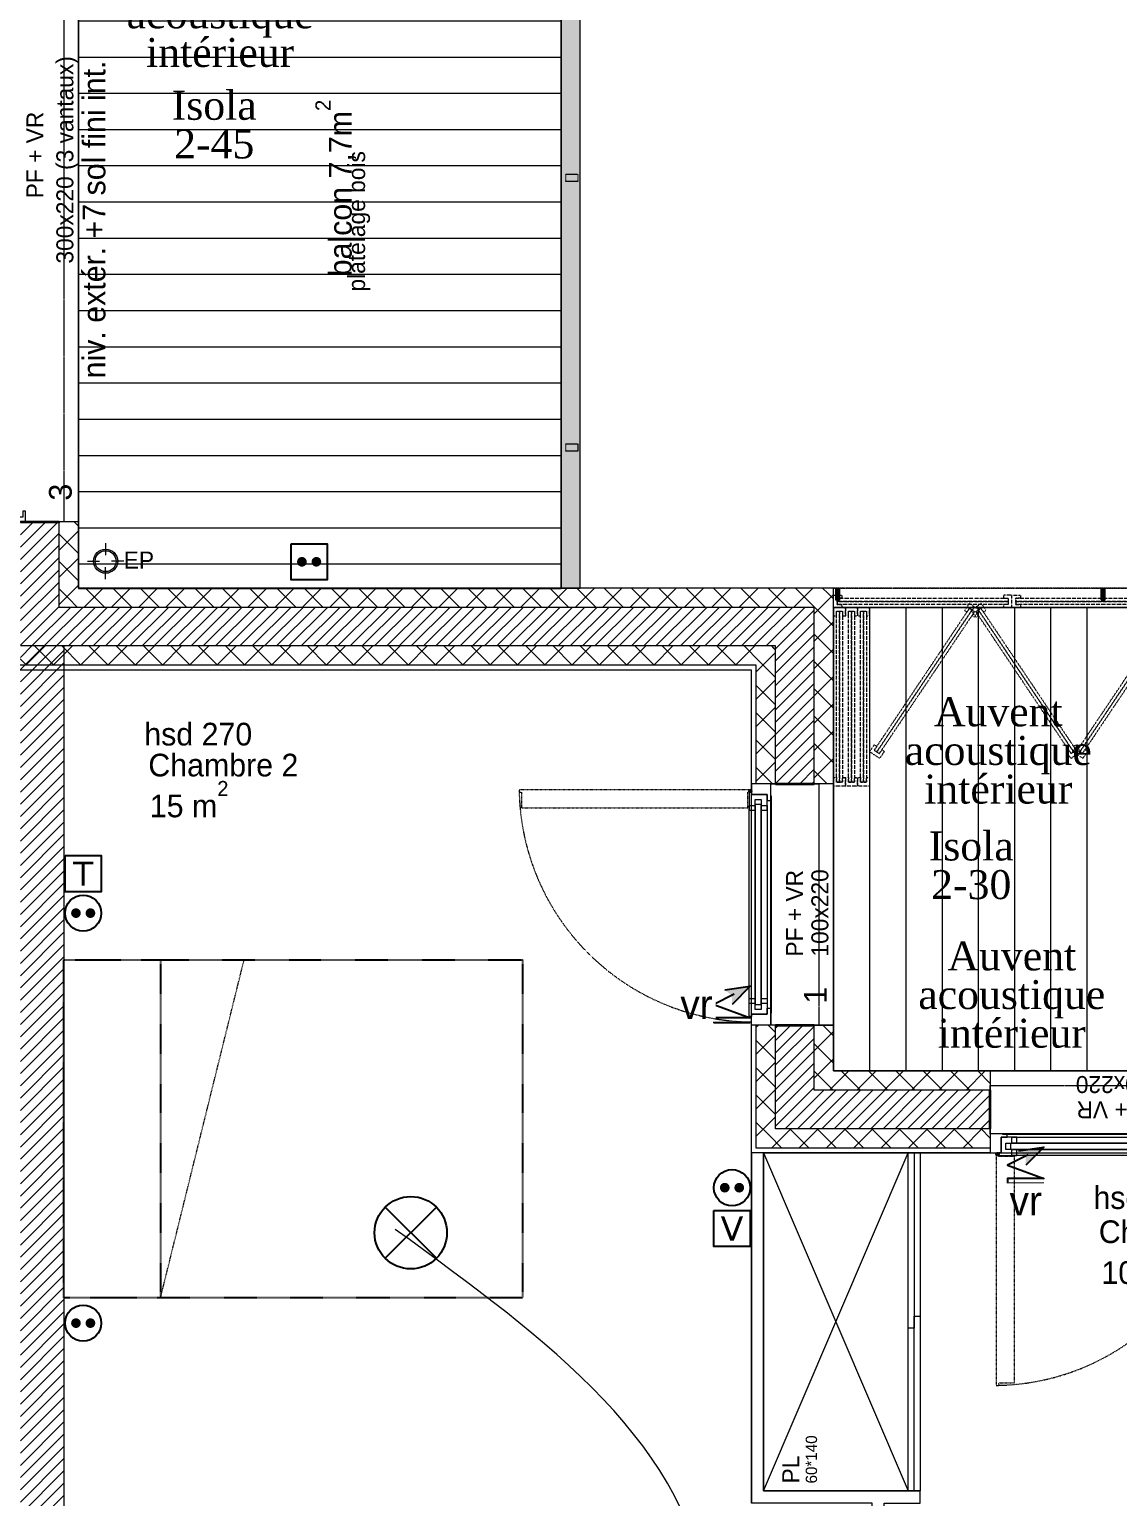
# Model space of a CAD drawing. Header units: centimetres. Extents: x 1724 to 19617, y -6503 to 8072.
# Drawn here: x 5189 to 5640, y 4738 to 5346 of the extents above; entities that cross this region are included whole.
import ezdxf

# ---------------------------------------------------------------- set-up
doc = ezdxf.new("R2010")
doc.units = ezdxf.units.CM
for name, pattern in [('ACAD_ISO03W100', [0.295276, 0.11811, -0.177165]), ('INTERROMPU2', [0.75, 0.5, -0.25]), ('Style de ligne -1', [0.41664, 0.20828, -0.20836]), ('Style de ligne -11', [0.347222, 0.20828, -0.138942]), ('Style de ligne -12', [0.328084, 0.109361, -0.218723]), ('Style de ligne -13', [0.147638, 0.098425, -0.049213]), ('Style de ligne -14', [0.147638, 0.098425, -0.049213]), ('Style de ligne -17', [0.347222, 0.20828, -0.138942]), ('Style de ligne -18', [0.164042, 0.054681, -0.109361]), ('Style de ligne -5', [0.20828, 0.069425, -0.138855]), ('VW-01', [0.41656, 0.20828, -0.20828])]:
    doc.linetypes.add(name, pattern=pattern)
doc.layers.add('B BATI-lumon', color=252, linetype='Continuous', lineweight=20)
doc.layers.add('B GÈnÈral', color=7, linetype='Continuous', lineweight=5)
for name, color, linetype in [('B Faux plafonds', 252, 'Continuous'), ('B Général', 252, 'Continuous'), ('C ANNOTATIONS-prestations', 252, 'Continuous'), ('C ANNOTATIONS-texte', 252, 'Continuous'), ('C ANNOTATIONS-texte surfaces', 252, 'Continuous'), ('D SURFACES-shab', 252, 'Continuous'), ('prlm-ELEC-CFA', 10, 'Continuous'), ('prlm-ELEC-CFO', 1, 'Continuous'), ('prlm-VMC', 93, 'Continuous')]:
    doc.layers.add(name, color=color, linetype=linetype)
doc.styles.add('Eurostile', font='Eurosti.TTF')
doc.styles.add('Eurostile (bold)', font='Eurostib.TTF')
doc.styles.add('prlm-elec-cfo', font='comic.ttf', dxfattribs={"height": 12})
doc.styles.add('prlm-vmc', font='pala.ttf', dxfattribs={"height": 14})
doc.styles.get("Standard").update_dxf_attribs({"font": 'isocp.shx', "height": 15})
pattern_1 = [(225, (0.046, -2.938), (5.656854, -5.656854), []), (315, (0.046, -2.938), (-5.656854, -5.656854), [])]
pattern_2 = [(45, (0.0456, -2.938), (2.4253472, -2.6458333), [])]
pattern_3 = [(135, (0.046, -2.938), (-5.656854, -5.656854), []), (225, (0.046, -2.938), (-5.656854, 5.656854), [])]

# ---------------------------------------------------------------- blocks, each defined once
blk = doc.blocks.new('xi.PC-EXT')
at = {"layer": 'prlm-ELEC-CFO', "color": 0, "linetype": 'ByBlock', "lineweight": -2, "flags": 128}
blk.add_lwpolyline([(-7.5, 7.5), (7.5, 7.5), (7.5, -7.5), (-7.5, -7.5)], close=True, dxfattribs=at)
at = {"layer": 'prlm-ELEC-CFO', "color": 0, "linetype": 'ByBlock', "lineweight": 5, "const_width": 2}
for points in [[(-4, 0, 1), (-2, 0, 1)], [(2, 0, 1), (4, 0, 1)]]:
    blk.add_lwpolyline(points, format="xyb", close=True, dxfattribs=at)
blk = doc.blocks.new('xi.VR')
at = {"layer": 'prlm-ELEC-CFO', "lineweight": 5}
blk.add_hatch(color=0, dxfattribs=at).paths.add_polyline_path([(-3, 6), (-0.1, 3.7), (0, 0), (7.5, 7.5)])
at = {"layer": 'prlm-ELEC-CFO', "color": 0}
for points in [[(-3, 6), (7.5, 7.5), (0, 0)], [(0.95, 4.23), (-7.5, 0), (7.5, -5.5), (-7.5, -5.5), (-7.5, -7.5), (7.5, -7.5)]]:
    blk.add_lwpolyline(points, dxfattribs=at)
blk = doc.blocks.new('xi.PTCE')
at = {"layer": 'prlm-ELEC-CFO', "color": 0}
for points in [[(-10.61, 10.61), (10.61, -10.61)], [(10.61, 10.61), (-10.61, -10.61)]]:
    blk.add_lwpolyline(points, dxfattribs=at)
at = {"layer": 'prlm-ELEC-CFO', "color": 0, "linetype": 'ByBlock'}
blk.add_circle((0, 0), 15, dxfattribs=at)
blk = doc.blocks.new('xi.PC')
at = {"color": 0, "lineweight": 5}
blk.add_wipeout([(-7.5, -7.5), (7.5, -7.5), (7.5, 7.5), (-7.5, 7.5)], dxfattribs=at).dxf.layer = 'prlm-ELEC-CFO'
at = {"layer": 'prlm-ELEC-CFO', "color": 0, "linetype": 'ByBlock', "lineweight": 5, "const_width": 2}
for points in [[(-4, 0, 1), (-2, 0, 1)], [(2, 0, 1), (4, 0, 1)]]:
    blk.add_lwpolyline(points, format="xyb", close=True, dxfattribs=at)
at = {"layer": 'prlm-ELEC-CFO', "color": 0, "linetype": 'ByBlock', "lineweight": -2}
blk.add_circle((0, 0), 7.5, dxfattribs=at)
blk = doc.blocks.new('xi.TEL')
at = {"layer": 'prlm-ELEC-CFA', "color": 0, "linetype": 'ByBlock', "lineweight": -2, "flags": 128}
blk.add_lwpolyline([(-7.5, 7.5), (7.5, 7.5), (7.5, -7.5), (-7.5, -7.5)], close=True, dxfattribs=at)
at = {"layer": 'prlm-ELEC-CFA', "color": 0, "linetype": 'ByBlock', "insert": (0, 0), "char_height": 10, "width": 11.36, "attachment_point": 5}
blk.add_mtext('{\\fVerdana|b0|i0|c0|p34;T}', dxfattribs=at)
blk = doc.blocks.new('xi.TV')
at = {"layer": 'prlm-ELEC-CFA', "color": 0, "linetype": 'ByBlock', "lineweight": -2, "flags": 128}
blk.add_lwpolyline([(-7.5, 7.5), (7.5, 7.5), (7.5, -7.5), (-7.5, -7.5)], close=True, dxfattribs=at)
at = {"layer": 'prlm-ELEC-CFA', "color": 0, "linetype": 'ByBlock', "insert": (0, 0), "char_height": 10, "width": 11.36, "attachment_point": 5}
blk.add_mtext('{\\fVerdana|b0|i0|c0|p34;V}', dxfattribs=at)
blk = doc.blocks.new('Groupe-36-1')
at = {"layer": 'B Général', "color": 7, "linetype": 'Continuous', "lineweight": 5}
for p, q in [((5209.04, 5487.38), (5409.04, 5487.38)), ((5209.04, 5472.38), (5409.04, 5472.38)), ((5209.04, 5457.38), (5409.04, 5457.38)), ((5209.04, 5442.38), (5409.04, 5442.38)), ((5209.04, 5427.38), (5409.04, 5427.38)), ((5209.04, 5412.38), (5409.04, 5412.38)), ((5209.04, 5397.38), (5409.04, 5397.38)), ((5209.04, 5382.38), (5409.04, 5382.38)), ((5209.04, 5367.38), (5409.04, 5367.38)), ((5209.04, 5352.38), (5409.04, 5352.38)), ((5209.04, 5337.38), (5409.04, 5337.38)), ((5209.04, 5322.38), (5409.04, 5322.38)), ((5209.04, 5307.38), (5409.04, 5307.38)), ((5209.04, 5292.38), (5409.04, 5292.38)), ((5209.04, 5277.38), (5409.04, 5277.38)), ((5209.04, 5262.38), (5409.04, 5262.38)), ((5209.04, 5247.38), (5409.04, 5247.38)), ((5209.04, 5232.38), (5409.04, 5232.38)), ((5209.04, 5217.38), (5409.04, 5217.38)), ((5209.04, 5202.38), (5409.04, 5202.38)), ((5209.04, 5187.38), (5409.04, 5187.38)), ((5209.04, 5172.38), (5409.04, 5172.38)), ((5209.04, 5157.38), (5409.04, 5157.38)), ((5209.04, 5142.38), (5409.04, 5142.38)), ((5209.04, 5127.38), (5409.04, 5127.38))]:
    blk.add_line(p, q, dxfattribs=at)
blk = doc.blocks.new('Groupe-37-1')
at = {"layer": 'B GÈnÈral', "linetype": 'Continuous', "lineweight": 0, "true_color": 0xbbbbbb}
blk.add_hatch(color=9, dxfattribs=at).paths.add_polyline_path([(5417.04, 5117.41), (5417.04, 5512.38), (5209.04, 5512.38), (5209.04, 5504.38), (5409.04, 5504.38), (5409.04, 5117.41)])
at = {"layer": 'B Général', "color": 7, "linetype": 'Continuous', "lineweight": 5, "flags": 128}
for points in [[(5417.04, 5117.41), (5417.04, 5512.38), (5209.04, 5512.38), (5209.04, 5504.38), (5409.04, 5504.38), (5409.04, 5117.41)], [(5209.04, 5504.38), (5409.04, 5504.38), (5409.04, 5117.41), (5209.04, 5117.41)]]:
    blk.add_lwpolyline(points, close=True, dxfattribs=at)
at = {"layer": 'C ANNOTATIONS-prestations', "color": 7, "linetype": 'Style de ligne -1', "lineweight": 5, "flags": 128}
for points in [[(5310.39, 5509.38), (5310.39, 5504.38), (5307.39, 5504.38), (5307.39, 5509.38)], [(5411.04, 5400.63), (5416.04, 5400.63), (5416.04, 5397.63), (5411.04, 5397.63)], [(5411.04, 5288.88), (5416.04, 5288.88), (5416.04, 5285.88), (5411.04, 5285.88)], [(5411.04, 5177.13), (5416.04, 5177.13), (5416.04, 5174.13), (5411.04, 5174.13)]]:
    blk.add_lwpolyline(points, close=True, dxfattribs=at)
at = {"layer": 'B Général', "color": 7}
blk.add_blockref('Groupe-36-1', (0, 0), dxfattribs=at)
at = {"layer": 'B Général', "color": 7, "insert": (5210.79, 5204.25), "char_height": 9.3982, "attachment_point": 1, "rotation": 90, "line_spacing_factor": 0.895453, "style": 'Eurostile'}
blk.add_mtext('niv. extér. +7 sol fini int.', dxfattribs=at)
at = {"layer": 'C ANNOTATIONS-prestations', "color": 7, "char_height": 7.0487, "attachment_point": 1, "rotation": 90, "line_spacing_factor": 0.895453, "style": 'Eurostile'}
for s, insert in [('garde-corps vitré', (5385.51, 5407.36)), ('main courante', (5396.09, 5418.36)), ('platelage bois', (5320.77, 5240.22))]:
    blk.add_mtext(s, dxfattribs=dict(at, insert=insert))
at = {"layer": 'C ANNOTATIONS-prestations', "insert": (5307.24, 5321.99), "char_height": 9.3982, "attachment_point": 3, "rotation": 90, "line_spacing_factor": 0.895453, "style": 'Eurostile'}
blk.add_mtext('balcon 7,7m{\\H0.6667x;\\S2 ^ ;}', dxfattribs=at)
blk = doc.blocks.new('Groupe-38-1')
at = {"layer": 'B Général', "color": 7, "linetype": 'Continuous', "lineweight": 5}
for p, q in [((5536.96, 5109.39), (5536.96, 4917.39)), ((5551.96, 5109.39), (5551.96, 4917.39)), ((5566.96, 5109.39), (5566.96, 4917.39)), ((5581.96, 5109.39), (5581.96, 4917.39)), ((5596.96, 5109.39), (5596.96, 4917.39)), ((5611.96, 5109.39), (5611.96, 4917.39)), ((5626.96, 5109.39), (5626.96, 4917.39))]:
    blk.add_line(p, q, dxfattribs=at)
at = {"layer": 'B Général', "color": 7, "linetype": 'Continuous', "lineweight": 5, "flags": 128}
blk.add_lwpolyline([(5521.96, 5109.39), (6191.89, 5109.39), (6191.89, 4917.39), (5521.96, 4917.39)], close=True, dxfattribs=at)
blk = doc.blocks.new('PF 100.220 + VR')
at = {"layer": 'B Général', "color": 7, "linetype": 'Continuous', "lineweight": 13}
for p, q in [((-50, 7), (-50, 17)), ((50, 7), (50, 17))]:
    blk.add_line(p, q, dxfattribs=at)
at = {"layer": 'B Général', "color": 7, "linetype": 'Continuous', "lineweight": 35}
for p, q in [((-50, 7), (-50, -9)), ((50, 7), (50, -9))]:
    blk.add_line(p, q, dxfattribs=at)
at = {"layer": 'B Général'}
blk.add_line((45, 9), (-45, 9), dxfattribs=at)
at = {"layer": 'B Général', "color": 7, "linetype": 'Style de ligne -14', "lineweight": 5, "flags": 128}
blk.add_lwpolyline([(47.5, 113.27), (46.5, 113.27), (46.5, 112.27), (40, 112.27), (40, 18.5), (46.5, 18.5), (46.5, 17.5), (47.5, 17.5)], close=True, dxfattribs=at)
at = {"layer": 'B Général', "lineweight": 5, "flags": 128}
for points in [[(-43, 10.5), (-43, 9), (-50, 9), (-50, 17), (-45.5, 17), (-45.5, 10.5)], [(-43.5, 15.5), (43.5, 15.5), (43.5, 13), (-43.5, 13)], [(-41, 18), (41, 18), (41, 15.5), (-41, 15.5)], [(-41, 13), (41, 13), (41, 10.5), (-41, 10.5)], [(43, 10.5), (43, 9), (50, 9), (50, 17), (45.5, 17), (45.5, 10.5)]]:
    blk.add_lwpolyline(points, close=True, dxfattribs=at)
at = {"layer": 'B Général', "color": 7, "linetype": 'Continuous', "lineweight": 5, "flags": 128}
for points in [[(-39, 15.5), (-41.5, 15.5), (-41.5, 13), (-39, 13), (-39, 10.5), (-45.5, 10.5), (-45.5, 17), (-46.5, 17), (-46.5, 18), (-39, 18)], [(39, 15.5), (41.5, 15.5), (41.5, 13), (39, 13), (39, 10.5), (45.5, 10.5), (45.5, 17), (46.5, 17), (46.5, 18), (39, 18)]]:
    blk.add_lwpolyline(points, close=True, dxfattribs=at)
at = {"layer": 'B Général', "color": 7, "linetype": 'Style de ligne -17', "lineweight": 5, "flags": 128}
blk.add_lwpolyline([(-50, 9), (50, 9), (50, -11), (-50, -11)], close=True, dxfattribs=at)
at = {"layer": 'B Général', "lineweight": 13, "flags": 128}
blk.add_lwpolyline([(-50, -9), (-50, -17), (50, -17), (50, -9)], dxfattribs=at)
at = {"layer": 'B Général'}
blk.add_circle((47, 17.5), 0.5, dxfattribs=at)
at = {"layer": 'B Général', "color": 7, "linetype": 'Style de ligne -18', "lineweight": 5}
blk.add_arc((48.78, 15.78), 97.5, 90.89734, 179.2823, dxfattribs=at)
at = {"layer": 'B Général', "insert": (-21.61, 2.64), "char_height": 7.049, "attachment_point": 1, "rotation": 360, "line_spacing_factor": 0.895453, "style": 'Eurostile'}
blk.add_mtext('PF + VR', dxfattribs=at)
at = {"layer": 'C ANNOTATIONS-prestations', "attachment_point": 1, "rotation": 360, "line_spacing_factor": 0.895453}
for s, insert, char_height, style in [('1', (-41.14, -4.78), 9.4, 'Eurostile (bold)'), ('100x220', (-21.61, -7.84), 7.049, 'Eurostile')]:
    blk.add_mtext(s, dxfattribs=dict(at, insert=insert, char_height=char_height, style=style))
blk = doc.blocks.new('PF 300.220 + VR (3 vantaux)')
at = {"layer": 'B Général', "color": 7, "linetype": 'Continuous', "lineweight": 13}
for p, q in [((-150, 7), (-150, 17)), ((150, 7), (150, 17))]:
    blk.add_line(p, q, dxfattribs=at)
at = {"layer": 'B Général', "color": 7, "linetype": 'Continuous', "lineweight": 35}
for p, q in [((-150, 7), (-150, -9)), ((150, 7), (150, -9))]:
    blk.add_line(p, q, dxfattribs=at)
at = {"layer": 'B Général'}
blk.add_line((-143, 9), (47, 9), dxfattribs=at)
at = {"layer": 'B Général', "color": 7, "linetype": 'Style de ligne -13', "lineweight": 5, "flags": 128}
for points in [[(-147.5, 117), (-146.5, 117), (-146.5, 116), (-140, 116), (-140, 18.5), (-146.5, 18.5), (-146.5, 17.5), (-147.5, 17.5)], [(51.5, 115), (50.5, 115), (50.5, 116), (44, 116), (44, 18.5), (50.5, 18.5), (50.5, 17.5), (51.5, 17.5)]]:
    blk.add_lwpolyline(points, close=True, dxfattribs=at)
at = {"layer": 'B Général', "lineweight": 5, "flags": 128}
for points in [[(-143, 10.5), (-143, 9), (-150, 9), (-150, 17), (-145.5, 17), (-145.5, 10.5)], [(-54.5, 18), (-139, 18), (-139, 15.5), (-54.5, 15.5)], [(-54.5, 13), (-139, 13), (-139, 10.5), (-54.5, 10.5)], [(-41.5, 18), (43, 18), (43, 15.5), (-41.5, 15.5)], [(-41.5, 13), (43, 13), (43, 10.5), (-41.5, 10.5)], [(56.5, 17), (56.5, 14.25), (54, 14.25), (54, 11.75), (56.5, 11.75), (56.5, 9), (47, 9), (47, 10.5), (49.5, 10.5), (49.5, 17)], [(145.5, 14.25), (54, 14.25), (54, 11.75), (145.5, 11.75)], [(143, 17), (56.5, 17), (56.5, 14.25), (143, 14.25)], [(145.5, 14.25), (143, 14.25), (143, 17), (150, 17), (150, 9), (143, 9), (143, 11.75), (145.5, 11.75)], [(-150, 9), (-150, 5), (-145.5, 5), (-145.5, 6), (-148, 6), (-148, 8), (-145.5, 8), (-145.5, 9)], [(143, 11.75), (56.5, 11.75), (56.5, 9), (143, 9)], [(150, 9), (150, 5), (145.5, 5), (145.5, 6), (148, 6), (148, 8), (145.5, 8), (145.5, 9)]]:
    blk.add_lwpolyline(points, close=True, dxfattribs=at)
at = {"layer": 'B Général', "color": 7, "linetype": 'Continuous', "lineweight": 5, "flags": 128}
for points in [[(-139, 15.5), (-141.5, 15.5), (-141.5, 13), (-139, 13), (-139, 10.5), (-145.5, 10.5), (-145.5, 17), (-146.5, 17), (-146.5, 18), (-139, 18)], [(-54.5, 15.5), (-52, 15.5), (-52, 13), (-54.5, 13), (-54.5, 10.5), (-48, 10.5), (-48, 17), (-47, 17), (-47, 18), (-54.5, 18)], [(-41.5, 15.5), (-44, 15.5), (-44, 13), (-41.5, 13), (-41.5, 10.5), (-48, 10.5), (-48, 17), (-47, 17), (-47, 18), (-41.5, 18)], [(43, 15.5), (45.5, 15.5), (45.5, 13), (43, 13), (43, 10.5), (49.5, 10.5), (49.5, 17), (50.5, 17), (50.5, 18), (43, 18)]]:
    blk.add_lwpolyline(points, close=True, dxfattribs=at)
at = {"layer": 'B Général', "color": 7, "linetype": 'Style de ligne -11', "lineweight": 5, "flags": 128}
blk.add_lwpolyline([(-150, 9), (150, 9), (150, -11), (-150, -11)], close=True, dxfattribs=at)
at = {"layer": 'B Général', "lineweight": 13, "flags": 128}
blk.add_lwpolyline([(150, -9), (150, -17), (-150, -17), (-150, -9)], dxfattribs=at)
at = {"layer": 'B Général'}
for centre in [(-147, 17.5), (51, 17.5)]:
    blk.add_circle(centre, 0.5, dxfattribs=at)
at = {"layer": 'B Général', "color": 7, "linetype": 'Style de ligne -12', "lineweight": 5}
for centre, start, end in [((-147, 17.5), 0.29382, 90.28792), ((51, 17.5), 94.06495, 179.70618)]:
    blk.add_arc(centre, 99, start, end, dxfattribs=at)
at = {"layer": 'B Général', "insert": (2, 4.57), "char_height": 7.049, "attachment_point": 2, "rotation": 360, "line_spacing_factor": 0.895453, "style": 'Eurostile'}
blk.add_mtext('PF + VR', dxfattribs=at)
at = {"layer": 'C ANNOTATIONS-prestations', "rotation": 360, "line_spacing_factor": 0.895453}
for s, insert, char_height, attachment_point, style in [('3', (-141.15, -4.78), 9.4, 1, 'Eurostile (bold)'), ('300x220 (3 vantaux) ', (0, -7.83), 7.0487, 2, 'Eurostile')]:
    blk.add_mtext(s, dxfattribs=dict(at, insert=insert, char_height=char_height, attachment_point=attachment_point, style=style))
blk = doc.blocks.new('EP')
at = {"layer": 'B GÈnÈral', "linetype": 'Continuous', "lineweight": 0}
h = blk.add_hatch(color=7, dxfattribs=at)
edge = h.paths.add_edge_path()
edge.add_arc((0, 0), 5, 0, 180, ccw=False)
edge.add_arc((0, 0), 5, 180, 360, ccw=False)
edge = h.paths.add_edge_path()
edge.add_arc((0, 0), 4.33, 0, 180, ccw=False)
edge.add_arc((0, 0), 4.33, 180, 360, ccw=False)
at = {"layer": 'B Général', "color": 7, "linetype": 'Continuous', "lineweight": 5}
for p, q in [((0, 7.5), (0, 2.5)), ((-7.5, 0), (-2.5, 0)), ((7.5, 0), (2.5, 0)), ((0, -7.5), (0, -2.5))]:
    blk.add_line(p, q, dxfattribs=at)
at = {"layer": 'B Général', "color": 7, "linetype": 'Continuous', "lineweight": 5, "flags": 128}
for points in [[(-5, 0, -1), (5, 0, -1)], [(-4.33, 0, -1), (4.33, 0, -1)]]:
    blk.add_lwpolyline(points, format="xyb", close=True, dxfattribs=at)
at = {"layer": 'C ANNOTATIONS-prestations', "insert": (7.5, 3.98), "char_height": 7.049, "attachment_point": 1, "line_spacing_factor": 0.895453, "style": 'Eurostile'}
blk.add_mtext('EP', dxfattribs=at)
blk = doc.blocks.new('Groupe-105-1')
at = {"layer": 'B BATI-lumon', "linetype": 'ACAD_ISO03W100', "lineweight": 5, "flags": 128}
for points in [[(5521.96, 5114.39), (5525.46, 5114.39), (5525.46, 5113.15), (5523.54, 5113.15), (5523.54, 5110.65), (5525.46, 5110.65), (5525.46, 5109.39), (5521.96, 5109.39), (5521.96, 5113.39), (5521.96, 5113.39)], [(5523.54, 5113.15), (5594.38, 5113.15), (5594.38, 5111.9), (5523.54, 5111.9)], [(5523.54, 5111.9), (5594.38, 5111.9), (5594.38, 5110.65), (5523.54, 5110.65)], [(5595.96, 5114.39), (5592.46, 5114.39), (5592.46, 5113.15), (5594.38, 5113.15), (5594.38, 5110.65), (5592.46, 5110.65), (5592.46, 5109.39), (5595.96, 5109.39), (5595.96, 5113.39), (5595.96, 5113.39)]]:
    blk.add_lwpolyline(points, close=True, dxfattribs=at)
blk = doc.blocks.new('Groupe-106-1')
at = {"layer": 'B BATI-lumon', "linetype": 'ACAD_ISO03W100', "lineweight": 5, "flags": 128}
for points in [[(5595.96, 5114.39), (5599.46, 5114.39), (5599.46, 5113.15), (5597.54, 5113.15), (5597.54, 5110.65), (5599.46, 5110.65), (5599.46, 5109.39), (5595.96, 5109.39), (5595.96, 5113.39), (5595.96, 5113.39)], [(5597.54, 5113.15), (5668.38, 5113.15), (5668.38, 5111.9), (5597.54, 5111.9)], [(5597.54, 5111.9), (5668.38, 5111.9), (5668.38, 5110.65), (5597.54, 5110.65)], [(5669.96, 5114.39), (5666.46, 5114.39), (5666.46, 5113.15), (5668.38, 5113.15), (5668.38, 5110.65), (5666.46, 5110.65), (5666.46, 5109.39), (5669.96, 5109.39), (5669.96, 5113.39), (5669.96, 5113.39)]]:
    blk.add_lwpolyline(points, close=True, dxfattribs=at)
blk = doc.blocks.new('Groupe-115-1')
at = {"layer": 'B BATI-lumon', "linetype": 'ACAD_ISO03W100', "lineweight": 5, "flags": 128}
for points in [[(5521.96, 5109.39), (5521.96, 5105.89), (5523.2, 5105.89), (5523.2, 5107.81), (5525.7, 5107.81), (5525.7, 5105.89), (5526.96, 5105.89), (5526.96, 5109.39), (5522.96, 5109.39), (5522.96, 5109.39)], [(5523.2, 5036.97), (5523.2, 5107.81), (5524.45, 5107.81), (5524.45, 5036.97)], [(5524.45, 5036.97), (5524.45, 5107.81), (5525.7, 5107.81), (5525.7, 5036.97)], [(5521.96, 5035.39), (5521.96, 5038.89), (5523.2, 5038.89), (5523.2, 5036.97), (5525.7, 5036.97), (5525.7, 5038.89), (5526.96, 5038.89), (5526.96, 5035.39), (5522.96, 5035.39), (5522.96, 5035.39)]]:
    blk.add_lwpolyline(points, close=True, dxfattribs=at)
blk = doc.blocks.new('Groupe-116-1')
at = {"layer": 'B BATI-lumon', "linetype": 'ACAD_ISO03W100', "lineweight": 5, "flags": 128}
for points in [[(5526.96, 5109.39), (5526.96, 5105.89), (5528.2, 5105.89), (5528.2, 5107.81), (5530.7, 5107.81), (5530.7, 5105.89), (5531.96, 5105.89), (5531.96, 5109.39), (5527.96, 5109.39), (5527.96, 5109.39)], [(5528.2, 5036.97), (5528.2, 5107.81), (5529.45, 5107.81), (5529.45, 5036.97)], [(5529.45, 5036.97), (5529.45, 5107.81), (5530.7, 5107.81), (5530.7, 5036.97)], [(5526.96, 5035.39), (5526.96, 5038.89), (5528.2, 5038.89), (5528.2, 5036.97), (5530.7, 5036.97), (5530.7, 5038.89), (5531.96, 5038.89), (5531.96, 5035.39), (5527.96, 5035.39), (5527.96, 5035.39)]]:
    blk.add_lwpolyline(points, close=True, dxfattribs=at)
blk = doc.blocks.new('Groupe-117-1')
at = {"layer": 'B BATI-lumon', "linetype": 'ACAD_ISO03W100', "lineweight": 5, "flags": 128}
for points in [[(5531.96, 5109.39), (5531.96, 5105.89), (5533.2, 5105.89), (5533.2, 5107.81), (5535.7, 5107.81), (5535.7, 5105.89), (5536.96, 5105.89), (5536.96, 5109.39), (5532.96, 5109.39), (5532.96, 5109.39)], [(5533.2, 5036.97), (5533.2, 5107.81), (5534.45, 5107.81), (5534.45, 5036.97)], [(5534.45, 5036.97), (5534.45, 5107.81), (5535.7, 5107.81), (5535.7, 5036.97)], [(5531.96, 5035.39), (5531.96, 5038.89), (5533.2, 5038.89), (5533.2, 5036.97), (5535.7, 5036.97), (5535.7, 5038.89), (5536.96, 5038.89), (5536.96, 5035.39), (5532.96, 5035.39), (5532.96, 5035.39)]]:
    blk.add_lwpolyline(points, close=True, dxfattribs=at)
blk = doc.blocks.new('Groupe-123-1')
at = {"layer": 'B BATI-lumon', "linetype": 'ACAD_ISO03W100', "lineweight": 5, "flags": 128}
for points in [[(5579.41, 5108.34), (5539.91, 5049.53), (5538.87, 5050.22), (5578.37, 5109.04)], [(5580.45, 5107.64), (5540.95, 5048.83), (5539.91, 5049.53), (5579.41, 5108.34)], [(5578.22, 5111.04), (5576.27, 5108.13), (5577.3, 5107.44), (5578.37, 5109.04), (5580.45, 5107.64), (5579.38, 5106.05), (5580.42, 5105.34), (5582.37, 5108.25), (5579.05, 5110.48), (5579.05, 5110.48)], [(5536.96, 5049.61), (5538.91, 5052.51), (5539.94, 5051.82), (5538.87, 5050.22), (5540.95, 5048.83), (5542.02, 5050.43), (5543.06, 5049.73), (5541.11, 5046.82), (5537.79, 5049.05), (5537.79, 5049.05)]]:
    blk.add_lwpolyline(points, close=True, dxfattribs=at)
blk = doc.blocks.new('Groupe-124-1')
at = {"layer": 'B BATI-lumon', "linetype": 'ACAD_ISO03W100', "lineweight": 5, "flags": 128}
for points in [[(5583.2, 5111.04), (5585.15, 5108.13), (5584.12, 5107.44), (5583.05, 5109.04), (5580.97, 5107.64), (5582.04, 5106.05), (5581, 5105.34), (5579.05, 5108.25), (5582.37, 5110.48), (5582.37, 5110.48)], [(5582.01, 5108.34), (5621.51, 5049.53), (5620.47, 5048.83), (5580.97, 5107.64)], [(5583.05, 5109.04), (5622.55, 5050.22), (5621.51, 5049.53), (5582.01, 5108.34)], [(5624.46, 5049.61), (5622.51, 5052.51), (5621.48, 5051.82), (5622.55, 5050.22), (5620.47, 5048.83), (5619.4, 5050.43), (5618.36, 5049.73), (5620.31, 5046.82), (5623.63, 5049.05), (5623.63, 5049.05)]]:
    blk.add_lwpolyline(points, close=True, dxfattribs=at)
blk = doc.blocks.new('Groupe-125-1')
at = {"layer": 'B BATI-lumon', "linetype": 'ACAD_ISO03W100', "lineweight": 5, "flags": 128}
for points in [[(5663.58, 5108.34), (5624.08, 5049.53), (5623.05, 5050.22), (5662.55, 5109.04)], [(5664.62, 5107.64), (5625.12, 5048.83), (5624.08, 5049.53), (5663.58, 5108.34)], [(5662.4, 5111.04), (5660.44, 5108.13), (5661.48, 5107.44), (5662.55, 5109.04), (5664.63, 5107.64), (5663.55, 5106.05), (5664.6, 5105.34), (5666.55, 5108.25), (5663.23, 5110.48), (5663.23, 5110.48)], [(5621.14, 5049.61), (5623.09, 5052.51), (5624.12, 5051.82), (5623.05, 5050.22), (5625.12, 5048.83), (5626.2, 5050.43), (5627.24, 5049.73), (5625.29, 5046.82), (5621.97, 5049.05), (5621.97, 5049.05)]]:
    blk.add_lwpolyline(points, close=True, dxfattribs=at)
blk = doc.blocks.new('Groupe-128-1')
at = {"layer": 'B GÈnÈral', "linetype": 'Continuous', "lineweight": 0, "true_color": 0xdddddd}
for points in [[(5522.96, 5117.41), (5524.46, 5117.41), (5524.46, 5112.41), (5522.96, 5112.41)], [(5632.96, 5117.41), (5634.46, 5117.41), (5634.46, 5112.41), (5632.96, 5112.41)]]:
    blk.add_hatch(color=254, dxfattribs=at).paths.add_polyline_path(points)
at = {"layer": 'B Général', "color": 7, "linetype": 'INTERROMPU2', "lineweight": 13, "flags": 128}
blk.add_lwpolyline([(5521.96, 5117.39), (6191.89, 5117.39), (6191.89, 5109.39), (5521.96, 5109.39)], close=True, dxfattribs=at)
at = {"layer": 'B Général', "color": 7, "linetype": 'Continuous', "lineweight": 5, "flags": 128}
for points in [[(5522.96, 5117.41), (5524.46, 5117.41), (5524.46, 5112.41), (5522.96, 5112.41)], [(5632.96, 5117.41), (5634.46, 5117.41), (5634.46, 5112.41), (5632.96, 5112.41)]]:
    blk.add_lwpolyline(points, close=True, dxfattribs=at)
at = {"layer": 'B BATI-lumon'}
for name in ['Groupe-105-1', 'Groupe-106-1', 'Groupe-115-1', 'Groupe-116-1', 'Groupe-117-1', 'Groupe-123-1', 'Groupe-124-1', 'Groupe-125-1']:
    blk.add_blockref(name, (0, 0), dxfattribs=at)
blk = doc.blocks.new('Placard 60.140')
at = {"layer": 'B Général', "color": 7, "linetype": 'Continuous', "lineweight": 5}
for p, q in [((70.08, 30), (-69.92, -30)), ((-69.92, 30), (70.08, -30))]:
    blk.add_line(p, q, dxfattribs=at)
at = {"layer": 'B Général', "color": 7, "linetype": 'Continuous', "lineweight": 5, "flags": 128}
blk.add_lwpolyline([(70.08, -30), (70.08, 30), (-69.92, 30), (-69.92, -30)], dxfattribs=at)
at = {"layer": 'B Général', "color": 252, "linetype": 'Continuous', "lineweight": 5, "true_color": 0x888888, "flags": 128}
blk.add_lwpolyline([(70.08, -30), (70.08, -35), (-69.92, -35), (-69.92, -30)], close=True, dxfattribs=at)
at = {"layer": 'B Général', "color": 7, "linetype": 'Continuous', "lineweight": 5, "flags": 128}
for points in [[(70.08, -30), (70.08, -32.5), (-2.5, -32.5), (-2.5, -30)], [(2.5, -32.5), (2.5, -35), (-69.92, -35), (-69.92, -32.5)]]:
    blk.add_lwpolyline(points, close=True, dxfattribs=at)
at = {"layer": 'B Général', "color": 7, "insert": (-66.82, 22.2), "char_height": 7.049, "attachment_point": 1, "line_spacing_factor": 0.895453, "style": 'Eurostile'}
blk.add_mtext('PL', dxfattribs=at)
at = {"layer": 'C ANNOTATIONS-prestations', "insert": (-66.82, 10.12), "char_height": 4.699, "attachment_point": 4, "line_spacing_factor": 0.895453, "style": 'Eurostile'}
blk.add_mtext('60*140', dxfattribs=at)
blk = doc.blocks.new('Groupe-43-1')
at = {"layer": 'B Général', "color": 7, "linetype": 'VW-01', "lineweight": 5}
blk.add_line((70, -99.99), (-70, -65.35), dxfattribs=at)
at = {"layer": 'B Général', "linetype": 'VW-01', "flags": 128}
for points in [[(-70, 50), (70, 50), (70, -140), (-70, -140)], [(-70, -99.99), (70, -99.99), (70, -140), (-70, -140)]]:
    blk.add_lwpolyline(points, close=True, dxfattribs=at)

msp = doc.modelspace()

# ---------------------------------------------------------------- hatches: boundary and pattern name
at = {"layer": 'B GÈnÈral', "linetype": 'Continuous', "lineweight": 5}
h = msp.add_hatch(dxfattribs=at)
h.set_pattern_fill('50_BETON', style=0, pattern_type=2)
h.set_pattern_definition(pattern_2)
h.paths.add_polyline_path([(5185.087, 5090.472), (5201.087, 5106.472), (5201.087, 5141.84), (5185.087, 5141.84)])
at = {"layer": 'B GÈnÈral', "linetype": 'Continuous', "lineweight": 5, "true_color": 0x808080}
h = msp.add_hatch(dxfattribs=at)
h.set_pattern_fill('02_ISOLANT', color=8, angle=90, style=0, pattern_type=2)
h.set_pattern_definition(pattern_3)
h.paths.add_polyline_path([(5201.087, 5106.472), (5209.087, 5114.472), (5209.087, 5141.84), (5201.087, 5141.84)])
h = msp.add_hatch(dxfattribs=at)
h.set_pattern_fill('02_ISOLANT', color=8, angle=180, style=0, pattern_type=2)
h.set_pattern_definition(pattern_1)
h.paths.add_polyline_path([(5514.006, 5106.472), (5522.006, 5114.472), (5209.087, 5114.472), (5201.087, 5106.472)])
h = msp.add_hatch(dxfattribs=at)
h.set_pattern_fill('02_ISOLANT', color=8, angle=90, style=0, pattern_type=2)
h.set_pattern_definition(pattern_3)
h.paths.add_polyline_path([(5514.006, 5033.423), (5522.006, 5033.423), (5522.006, 5114.472), (5514.006, 5106.472)])
at = {"layer": 'B GÈnÈral', "linetype": 'Continuous', "lineweight": 5}
h = msp.add_hatch(dxfattribs=at)
h.set_pattern_fill('50_BETON', style=0, pattern_type=2)
h.set_pattern_definition(pattern_2)
h.paths.add_polyline_path([(5498.006, 5090.472), (5514.006, 5106.472), (5201.087, 5106.472), (5185.087, 5090.472)])
h = msp.add_hatch(dxfattribs=at)
h.set_pattern_fill('50_BETON', style=0, pattern_type=2)
h.set_pattern_definition(pattern_2)
h.paths.add_polyline_path([(5498.006, 5033.423), (5514.006, 5033.423), (5514.006, 5106.472), (5498.006, 5090.472)])
at = {"layer": 'B GÈnÈral', "linetype": 'Continuous', "lineweight": 5, "true_color": 0x808080}
h = msp.add_hatch(dxfattribs=at)
h.set_pattern_fill('02_ISOLANT', color=8, angle=180, style=0, pattern_type=2)
h.set_pattern_definition(pattern_1)
h.paths.add_polyline_path([(5490.006, 5082.472), (5498.006, 5090.472), (5185.087, 5090.472), (5177.087, 5082.472)])
h = msp.add_hatch(dxfattribs=at)
h.set_pattern_fill('02_ISOLANT', color=8, angle=90, style=0, pattern_type=2)
h.set_pattern_definition(pattern_3)
h.paths.add_polyline_path([(5490.006, 5033.423), (5498.006, 5033.423), (5498.006, 5090.472), (5490.006, 5082.472)])
h = msp.add_hatch(dxfattribs=at)
h.set_pattern_fill('02_ISOLANT', color=8, angle=90, style=0, pattern_type=2)
h.set_pattern_definition(pattern_3)
h.paths.add_polyline_path([(5490.006, 4882.451), (5498.006, 4890.451), (5498.006, 4933.423), (5490.006, 4933.423)])
at = {"layer": 'B GÈnÈral', "linetype": 'Continuous', "lineweight": 5}
h = msp.add_hatch(dxfattribs=at)
h.set_pattern_fill('50_BETON', style=0, pattern_type=2)
h.set_pattern_definition(pattern_2)
h.paths.add_polyline_path([(5498.006, 4890.451), (5514.006, 4906.451), (5514.006, 4933.423), (5498.006, 4933.423)])
at = {"layer": 'B GÈnÈral', "linetype": 'Continuous', "lineweight": 5, "true_color": 0x808080}
h = msp.add_hatch(dxfattribs=at)
h.set_pattern_fill('02_ISOLANT', color=8, angle=90, style=0, pattern_type=2)
h.set_pattern_definition(pattern_3)
h.paths.add_polyline_path([(5514.006, 4906.451), (5522.006, 4914.451), (5522.006, 4933.423), (5514.006, 4933.423)])
h = msp.add_hatch(dxfattribs=at)
h.set_pattern_fill('02_ISOLANT', color=8, angle=180, style=0, pattern_type=2)
h.set_pattern_definition(pattern_1)
h.paths.add_polyline_path([(5587.006, 4906.451), (5587.006, 4914.451), (5522.006, 4914.451), (5514.006, 4906.451)])
at = {"layer": 'B GÈnÈral', "linetype": 'Continuous', "lineweight": 5}
h = msp.add_hatch(dxfattribs=at)
h.set_pattern_fill('50_BETON', style=0, pattern_type=2)
h.set_pattern_definition(pattern_2)
h.paths.add_polyline_path([(5587.006, 4890.451), (5587.006, 4906.451), (5514.006, 4906.451), (5498.006, 4890.451)])
at = {"layer": 'B GÈnÈral', "linetype": 'Continuous', "lineweight": 5, "true_color": 0x808080}
h = msp.add_hatch(dxfattribs=at)
h.set_pattern_fill('02_ISOLANT', color=8, angle=180, style=0, pattern_type=2)
h.set_pattern_definition(pattern_1)
h.paths.add_polyline_path([(5587.006, 4882.451), (5587.006, 4890.451), (5498.006, 4890.451), (5490.006, 4882.451)])

# ---------------------------------------------------------------- linework, layer by layer
at = {"layer": 'B Faux plafonds', "color": 7, "linetype": 'Style de ligne -5', "lineweight": 5}
msp.add_line((6191.934, 5114.467), (5522.006, 5114.467), dxfattribs=at)
at = {"layer": 'B Général', "color": 7, "linetype": 'Continuous', "lineweight": 13}
for p, q in [((5209.087, 5141.84), (5175.087, 5141.84)), ((5209.087, 5114.472), (5209.087, 5141.84)), ((5522.006, 5114.472), (5209.087, 5114.472)), ((5522.006, 5033.423), (5522.006, 5114.472)), ((5488.006, 5080.472), (5175.087, 5080.472)), ((5488.006, 5033.423), (5488.006, 5080.472)), ((5522.006, 5033.423), (5488.006, 5033.423)), ((5522.006, 4933.423), (5488.006, 4933.423)), ((5488.006, 4880.451), (5488.006, 4933.423)), ((5522.006, 4914.451), (5522.006, 4933.423)), ((5587.006, 4914.451), (5522.006, 4914.451)), ((5587.006, 4914.451), (5587.006, 4880.451)), ((5587.006, 4880.451), (5488.006, 4880.451)), ((5493.006, 4880.451), (5493.006, 4740.451)), ((5493.006, 4740.451), (5558.006, 4740.451))]:
    msp.add_line(p, q, dxfattribs=at)
at = {"layer": 'B Général', "color": 7, "linetype": 'Continuous', "lineweight": 18}
for p, q in [((5201.087, 5106.472), (5201.087, 5141.84)), ((5514.006, 5106.472), (5201.087, 5106.472)), ((5514.006, 5033.423), (5514.006, 5106.472)), ((5498.006, 5090.472), (5185.087, 5090.472)), ((5498.006, 5033.423), (5498.006, 5090.472)), ((5498.006, 4890.451), (5498.006, 4933.423)), ((5514.006, 4906.451), (5514.006, 4933.423)), ((5587.006, 4906.451), (5514.006, 4906.451)), ((5587.006, 4890.451), (5498.006, 4890.451))]:
    msp.add_line(p, q, dxfattribs=at)
at = {"layer": 'B Général', "color": 7, "linetype": 'Continuous', "lineweight": 5}
for p, q in [((5201.087, 5106.472), (5201.087, 5141.84)), ((5209.087, 5114.472), (5209.087, 5141.84)), ((5522.006, 5114.472), (5209.087, 5114.472)), ((5522.006, 5033.423), (5522.006, 5114.472)), ((5514.006, 5106.472), (5201.087, 5106.472)), ((5514.006, 5033.423), (5514.006, 5106.472)), ((5498.006, 5090.472), (5185.087, 5090.472)), ((5498.006, 5033.423), (5498.006, 5090.472)), ((5490.006, 5082.472), (5177.087, 5082.472)), ((5490.006, 5082.472), (5177.087, 5082.472)), ((5490.006, 5033.423), (5490.006, 5082.472)), ((5490.006, 5033.423), (5490.006, 5082.472)), ((5488.006, 5080.472), (5175.087, 5080.472)), ((5488.006, 5033.423), (5488.006, 5080.472)), ((5488.006, 4880.451), (5488.006, 4933.423)), ((5490.006, 4882.451), (5490.006, 4933.423)), ((5490.006, 4882.451), (5490.006, 4933.423)), ((5498.006, 4890.451), (5498.006, 4933.423)), ((5514.006, 4906.451), (5514.006, 4933.423)), ((5522.006, 4914.451), (5522.006, 4933.423)), ((5587.006, 4914.451), (5522.006, 4914.451)), ((5587.006, 4906.451), (5514.006, 4906.451)), ((5587.006, 4890.451), (5498.006, 4890.451)), ((5587.006, 4882.451), (5490.006, 4882.451)), ((5587.006, 4882.451), (5490.006, 4882.451)), ((5587.006, 4880.451), (5488.006, 4880.451)), ((5493.006, 4880.451), (5493.006, 4740.451)), ((5493.006, 4740.451), (5558.006, 4740.451)), ((5558.006, 4735.451), (5558.006, 4740.451))]:
    msp.add_line(p, q, dxfattribs=at)
at = {"layer": 'prlm-ELEC-CFO', "lineweight": 13}
msp.add_spline([(5525.864, 4533.055), (5470.023, 4604.007), (5469.561, 4692.635), (5340.397, 4848.803)], degree=3, dxfattribs=at)

# ---------------------------------------------------------------- block references
at = {"layer": 'B Général', "color": 7, "rotation": 90}
for name, p in [('PF 300.220 + VR (3 vantaux)', (5192.087, 5291.84)), ('Placard 60.140', (5523.006, 4810.375))]:
    msp.add_blockref(name, p, dxfattribs=at)
at = {"layer": 'B Général', "color": 7}
msp.add_blockref('EP', (5220.337, 5125.59), dxfattribs=at)
at = {"layer": 'prlm-ELEC-CFO'}
for name, p in [('xi.PC-EXT', (5304.69, 5125.34)), ('xi.PC', (5211.041, 4979.809)), ('xi.VR', (5479.96, 4942.002)), ('xi.VR', (5601.692, 4875.389)), ('xi.PC', (5479.96, 4866.078)), ('xi.PTCE', (5346.813, 4847.424)), ('xi.PC', (5211.041, 4809.976))]:
    msp.add_blockref(name, p, dxfattribs=at)

# ---------------------------------------------------------------- texts
at = {"layer": 'C ANNOTATIONS-prestations', "char_height": 9.3982, "width": 66.53222, "attachment_point": 7, "line_spacing_factor": 0.895453, "style": 'Eurostile'}
for insert in [(5236.367, 5049.124), (5629.755, 4857.116)]:
    msp.add_mtext('hsd 270', dxfattribs=dict(at, insert=insert))
at = {"layer": 'C ANNOTATIONS-texte', "char_height": 9.3982, "attachment_point": 8, "line_spacing_factor": 0.895453, "style": 'Eurostile'}
for s, insert in [('Chambre 2', (5269.129, 5036.304)), ('Chambre 1', (5663.073, 4843.005))]:
    msp.add_mtext(s, dxfattribs=dict(at, insert=insert))
at = {"layer": 'C ANNOTATIONS-texte surfaces', "char_height": 9.39822, "attachment_point": 2, "line_spacing_factor": 0.895453, "style": 'Eurostile'}
for s, insert in [('15 m{\\H0.6667x;\\S2^ ;}', (5254.961, 5034.555)), ('10,5 m{\\H0.6667x;\\S2^ ;}', (5654.627, 4841.256))]:
    msp.add_mtext(s, dxfattribs=dict(at, insert=insert))
at = {"layer": 'prlm-VMC', "char_height": 12, "width": 20.51, "attachment_point": 5, "line_spacing_factor": 0.8, "style": 'prlm-vmc', "bg_fill": 2}
for insert in [(5267.802, 5352.252), (5590.325, 5047.108), (5595.933, 4945.993)]:
    msp.add_mtext('Auvent acoustique intérieur', dxfattribs=dict(at, insert=insert))
at = {"layer": 'prlm-VMC', "insert": (5579.121, 4999.533), "char_height": 12, "width": 20.51, "attachment_point": 5, "line_spacing_factor": 0.8, "style": 'prlm-vmc', "bg_fill": 3, "box_fill_scale": 1.1, "bg_fill_color": 256, "bg_fill_transparency": 0}
msp.add_mtext('Isola\\P2-30', dxfattribs=at)

# ---------------------------------------------------------------- next in the draw order: hatches: boundary and pattern name
at = {"layer": 'B GÈnÈral', "linetype": 'Continuous', "lineweight": 5}
h = msp.add_hatch(dxfattribs=at)
h.set_pattern_fill('50_BETON', style=0, pattern_type=2)
h.set_pattern_definition(pattern_2)
h.paths.add_polyline_path([(5185.087, 4297.451), (5203.087, 4297.451), (5203.087, 5090.472), (5185.087, 5090.472)])

# ---------------------------------------------------------------- next in the draw order: linework, layer by layer
at = {"layer": 'B Général', "color": 7, "linetype": 'Continuous', "lineweight": 18}
msp.add_line((5203.087, 5090.472), (5203.087, 4297.451), dxfattribs=at)
at = {"layer": 'B Général', "color": 7, "linetype": 'Continuous', "lineweight": 5}
for p, q in [((5203.087, 5090.472), (5203.087, 4297.451)), ((5488.006, 4880.451), (5488.006, 4735.451))]:
    msp.add_line(p, q, dxfattribs=at)
at = {"layer": 'B Général', "color": 7, "linetype": 'Continuous', "lineweight": 13}
msp.add_line((5488.006, 4880.451), (5488.006, 4735.451), dxfattribs=at)
at = {"layer": 'D SURFACES-shab', "color": 1, "linetype": 'Continuous', "lineweight": 5, "true_color": 0xff0000, "flags": 128}
msp.add_lwpolyline([(5522.006, 5106.451), (5522.006, 4914.451), (6191.934, 4914.451), (6191.934, 5106.451)], close=True, dxfattribs=at)

# ---------------------------------------------------------------- next in the draw order: block references
at = {"layer": 'B BATI-lumon', "color": 7}
msp.add_blockref('Groupe-128-1', (0.046, -2.938), dxfattribs=at)
at = {"layer": 'B Général', "color": 7}
msp.add_blockref('Groupe-38-1', (0.046, -2.938), dxfattribs=at)
at = {"layer": 'B Général', "rotation": 270}
msp.add_blockref('Groupe-43-1', (5343.087, 4890.472), dxfattribs=at)
at = {"layer": 'prlm-ELEC-CFA'}
for name, p in [('xi.TEL', (5211.041, 4996.127)), ('xi.TV', (5479.96, 4849.152))]:
    msp.add_blockref(name, p, dxfattribs=at)

# ---------------------------------------------------------------- next in the draw order: texts
at = {"layer": 'prlm-ELEC-CFO', "lineweight": 20, "char_height": 12, "attachment_point": 5, "line_spacing_factor": 0.8, "style": 'prlm-elec-cfo', "bg_fill": 3, "box_fill_scale": 1.1, "bg_fill_color": 256, "bg_fill_transparency": 0}
for insert in [(5465.243, 4942.002), (5601.692, 4860.671)]:
    msp.add_mtext('vr', dxfattribs=dict(at, insert=insert))
at = {"layer": 'prlm-VMC', "insert": (5265.354, 5306.348), "char_height": 12, "width": 20.51, "attachment_point": 5, "line_spacing_factor": 0.8, "style": 'prlm-vmc', "bg_fill": 3, "box_fill_scale": 1.1, "bg_fill_color": 256, "bg_fill_transparency": 0}
msp.add_mtext('Isola\\P2-45', dxfattribs=at)

# ---------------------------------------------------------------- next in the draw order: linework, layer by layer
at = {"layer": 'D SURFACES-shab', "color": 30, "linetype": 'Continuous', "lineweight": 5, "true_color": 0xff6633, "flags": 128}
msp.add_lwpolyline([(5409.087, 5114.34), (5409.087, 5501.438), (5209.087, 5501.438), (5209.087, 5114.34)], close=True, dxfattribs=at)
at = {"layer": 'D SURFACES-shab', "lineweight": 18, "flags": 128}
for points in [[(5438.084, 4503.451), (5538.074, 4503.451), (5538.079, 4735.451), (5488.006, 4735.451), (5488.006, 5080.472), (5203.087, 5080.472), (5203.087, 4613.234), (5343.087, 4613.234), (5343.087, 4678.234), (5348.087, 4678.234), (5348.087, 4613.234), (5438.084, 4613.234)], [(5493.006, 4880.451), (5803.084, 4880.451), (5803.084, 4503.451), (5543.084, 4503.451), (5543.084, 4735.451), (5558.006, 4735.451), (5558.006, 4740.451), (5493.006, 4740.451)]]:
    msp.add_lwpolyline(points, close=True, dxfattribs=at)

# ---------------------------------------------------------------- next in the draw order: block references
at = {"layer": 'B Général', "color": 7}
msp.add_blockref('Groupe-37-1', (0.046, -2.938), dxfattribs=at)
for p, rotation in [((5505.006, 4983.423), 90), ((5637.006, 4897.451), 180)]:
    msp.add_blockref('PF 100.220 + VR', p, dxfattribs=dict(at, rotation=rotation))

doc.saveas('drawing.dxf')
